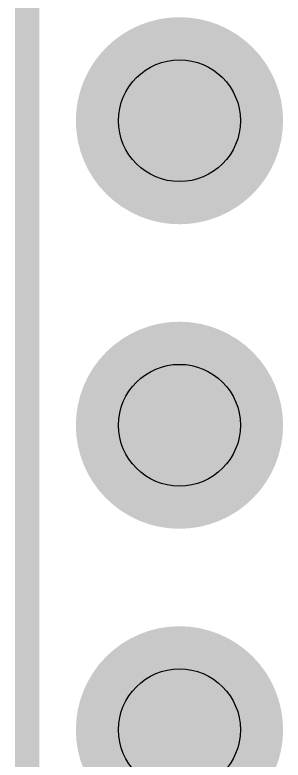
# Model space of a CAD drawing. Extents: x -33 to 53.6, y -8.2 to 46.5.
# Drawn here: x -0.1 to 2.13, y 16.26 to 22.47 of the extents above; entities that cross this region are included whole.
import ezdxf

# ---------------------------------------------------------------- set-up
doc = ezdxf.new("R2010")
doc.units = 0
for name, color, linetype in [('1', 12, 'CONTINUOUS'), ('16', 132, 'CONTINUOUS'), ('17', 110, 'CONTINUOUS'), ('20', 31, 'CONTINUOUS'), ('29', 253, 'CONTINUOUS'), ('30', 253, 'CONTINUOUS'), ('44', 253, 'CONTINUOUS'), ('51', 253, 'CONTINUOUS')]:
    doc.layers.add(name, color=color, linetype=linetype)

# ---------------------------------------------------------------- blocks, each defined once
blk = doc.blocks.new('ROUNDP')
at = {"const_width": 0.5}
blk.add_lwpolyline([(0, -0.25, 1), (0, 0.25, 1), (0, -0.25)], format="xyb", dxfattribs=at)

msp = doc.modelspace()

# ---------------------------------------------------------------- linework, layer by layer
at = {"layer": '1', "const_width": 0.2032}
msp.add_lwpolyline([(0, 0), (0, 43.18)], dxfattribs=at)
at = {"layer": '16', "const_width": 0.2032}
msp.add_lwpolyline([(0, 43.18), (0, 0)], dxfattribs=at)
at = {"layer": '20', "const_width": 0.2032}
msp.add_lwpolyline([(0, 43.18), (0, 0)], dxfattribs=at)
at = {"layer": '44'}
for centre in [(1.27, 21.59), (1.27, 19.05), (1.27, 16.51)]:
    msp.add_circle(centre, 0.508, dxfattribs=at)
at = {"layer": '51', "const_width": 0.127}
msp.add_lwpolyline([(0, 0), (0, 43.18)], dxfattribs=at)

# ---------------------------------------------------------------- block references
at = {"layer": '17', "xscale": 1.524, "yscale": 1.524}
for p in [(1.27, 21.59), (1.27, 21.59), (1.27, 19.05), (1.27, 19.05), (1.27, 16.51), (1.27, 16.51)]:
    msp.add_blockref('ROUNDP', p, dxfattribs=at)
at = {"layer": '29', "xscale": 1.7272, "yscale": 1.7272}
for p in [(1.27, 21.59), (1.27, 19.05), (1.27, 16.51)]:
    msp.add_blockref('ROUNDP', p, dxfattribs=at)
at = {"layer": '30', "xscale": 1.7272, "yscale": 1.7272}
for p in [(1.27, 21.59), (1.27, 19.05), (1.27, 16.51)]:
    msp.add_blockref('ROUNDP', p, dxfattribs=at)

doc.saveas('drawing.dxf')
